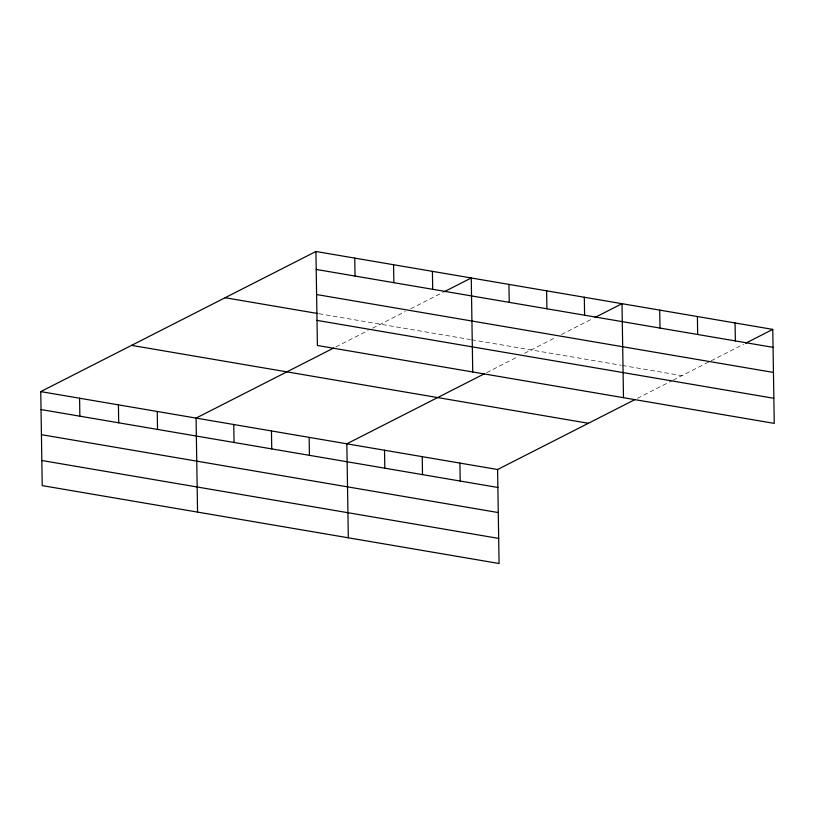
<?xml version="1.0" encoding="UTF-8"?>
<svg xmlns="http://www.w3.org/2000/svg" width="815" height="815" viewBox="0 0 815 815"><rect width="100%" height="100%" fill="white"/><g stroke="black" fill="none" stroke-linecap="round" stroke-linejoin="round"><path stroke-width="0.61" stroke-dasharray="4.08 3.06" d="M335.892 346.905L368.197 330.452M372.649 328.18L405.31 311.554M410.709 308.804L443.146 292.29M486.657 372.608L517.841 356.736M524.524 353.333L556.064 337.267M561.474 334.517L592.821 318.553M637.411 398.321L671.947 380.737M673.058 380.177L710.069 361.32M711.159 360.77L743.586 344.256M319.062 313.744L470.418 339.56M471.63 339.763L621.173 365.273M622.395 365.477L681.972 375.634"/><path stroke-width="1.22" d="M635.191 399.452L497.598 469.511L499.075 563.511L42.227 485.608L40.75 391.608L315.925 251.489L772.773 329.392L774.25 423.393L317.402 345.489L315.925 251.489M333.661 348.036L196.079 418.095L197.556 512.095M444.226 291.739L471.253 277.976L472.731 371.976M484.426 373.749L346.844 443.808L348.321 537.798M594.991 317.453L622.008 303.689L623.485 397.689M745.745 343.156L772.773 329.392M316.2 269.439L773.058 347.353M316.597 294.541L773.445 372.445M225.113 297.73L317.809 313.531M317.004 320.387L773.853 398.301M131.551 345.366L588.41 423.28M40.75 391.608L497.598 469.511M41.035 409.558L497.884 487.472M41.422 434.66L498.281 512.564M41.83 460.506L498.688 538.42M735.079 322.974L735.364 340.925M697.395 316.546L697.671 334.496M659.702 310.118L659.987 328.068M584.324 297.261L584.6 315.211M546.631 290.833L546.916 308.793M508.937 284.404L509.222 302.365M459.915 463.083L460.19 481.044M432.419 271.354L432.704 289.315M422.221 456.665L422.506 474.615M393.584 264.732L393.869 282.693M384.527 450.237L384.812 468.187M354.749 258.111L355.034 276.061M309.15 437.38L309.435 455.33M271.456 430.952L271.741 448.902M233.773 424.523L234.048 442.474M157.244 411.473L157.529 429.423M118.419 404.851L118.695 422.802M79.585 398.229L79.86 416.18"/></g></svg>
